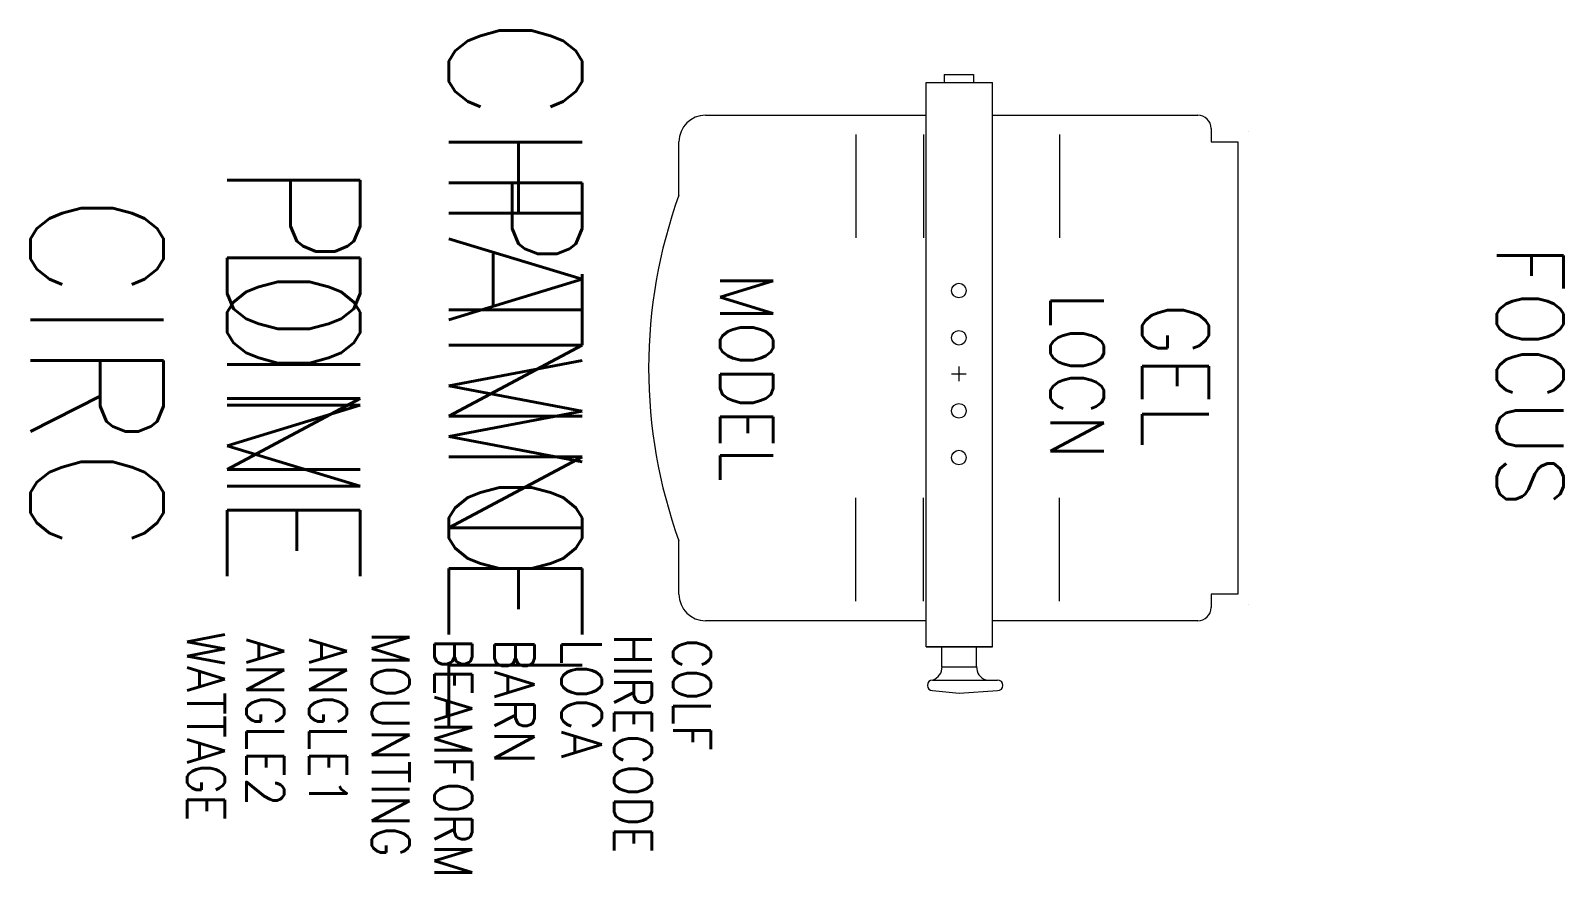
# Model space of a CAD drawing. Extents: x 3565 to 4717, y 1581 to 2214.
import ezdxf
from ezdxf.enums import TextEntityAlignment as Align

# ---------------------------------------------------------------- set-up
doc = ezdxf.new("R2010")
doc.units = 0
doc.header["$MEASUREMENT"] = 0
doc.layers.get('0').update_dxf_attribs({"linetype": 'CONTINUOUS'})
for name, color, linetype in [('CHANNEL', 3, 'CONTINUOUS'), ('CIRC', 6, 'CONTINUOUS'), ('DIMMER', 4, 'CONTINUOUS'), ('FOCUS', 2, 'CONTINUOUS'), ('GEL', 1, 'CONTINUOUS'), ('LANTERNS', 4, 'CONTINUOUS'), ('LOCATION', 7, 'CONTINUOUS'), ('MODEL', 6, 'CONTINUOUS'), ('PATCH', 5, 'CONTINUOUS'), ('PATCH2', 5, 'CONTINUOUS')]:
    doc.layers.add(name, color=color, linetype=linetype)
doc.styles.get("Standard").update_dxf_attribs({"font": 'txt.shx'})

msp = doc.modelspace()

# ---------------------------------------------------------------- linework, layer by layer
for p, q in [((4252, 2180.6), (4252, 2174.6)), ((4252, 2180.6), (4274, 2180.6)), ((4274, 2180.6), (4274, 2174.6)), ((4238.3, 1750.5), (4238.3, 2174.6)), ((4238.3, 2174.6), (4288.3, 2174.6)), ((4288.3, 1750.5), (4288.3, 2174.6)), ((4072.6, 2150), (4238.3, 2150)), ((4288.3, 2150), (4442.6, 2150)), ((4185.5, 2135.4), (4185.5, 2071.7)), ((4236.5, 2135.4), (4236.5, 2071.7)), ((4338.6, 2135.4), (4338.6, 2071.7)), ((4452.6, 2140), (4452.6, 2130)), ((4052.6, 2090), (4052.6, 2130)), ((4452.6, 2130), (4472.6, 2130)), ((4472.6, 2130), (4472.6, 2002.5)), ((4472.6, 2130), (4472.6, 1790)), ((4185.5, 2071.7), (4185.5, 2057.8)), ((4236.5, 2071.7), (4236.5, 2057.8)), ((4338.6, 2071.7), (4338.6, 2057.8)), ((4263, 1961), (4263, 1950)), ((4257.5, 1955.7), (4268.5, 1955.7)), ((4185.5, 1848.4), (4185.5, 1862.3)), ((4236.4, 1848.4), (4236.4, 1862.3)), ((4338.6, 1848.4), (4338.6, 1862.3)), ((4185.5, 1784.7), (4185.5, 1848.4)), ((4236.4, 1784.7), (4236.4, 1848.4)), ((4338.6, 1784.7), (4338.6, 1848.4)), ((4052.6, 1790), (4052.6, 1830)), ((4452.6, 1790), (4452.6, 1780)), ((4472.6, 1790), (4452.6, 1790)), ((4238.3, 1770), (4072.6, 1770)), ((4442.6, 1770), (4288.3, 1770)), ((4238.3, 1750.5), (4288.3, 1750.5)), ((4288.3, 1750.5), (4238.3, 1750.5)), ((4250.3, 1735.5), (4250.3, 1750.5)), ((4276.3, 1735.5), (4276.3, 1750.5)), ((4250.3, 1735.5), (4276.3, 1735.5)), ((4243.3, 1725.5), (4292.1, 1725.5)), ((4243.3, 1717.5), (4263.3, 1715.5)), ((4263.3, 1715.5), (4292.1, 1717.5))]:
    msp.add_line(p, q)
for centre in [(4263, 2018.2), (4263, 1982.7), (4263, 1927.8), (4263, 1892.7)]:
    msp.add_circle(centre, 5.5)
for centre, radius, start, end in [((4072.6, 2130), 20, 90, 180), ((4442.6, 2140), 10, 0, 90), ((4480.4, 2137.8), 0.01, 135, 180), ((4411.9, 1960), 382.1, 160.1113, 199.8887), ((4072.6, 1790), 20, 180, 270), ((4442.6, 1780), 10, 270, 0), ((4480.4, 1782.3), 0.01, 180, 225), ((4240.2, 1735.2), 10.2, 288.0473, 1.9687), ((4286.3, 1735.1), 9.99, 177.3184, 252.6657), ((4243.3, 1721.5), 4, 90, 270), ((4292.1, 1721.5), 4, 270, 90)]:
    msp.add_arc(centre, radius, start, end)
msp.add_point((4263, 1955.7))
at = {"layer": 'LANTERNS', "color": 0}
msp.add_point((4263, 1955.7), dxfattribs=at)

# ---------------------------------------------------------------- texts
at = {"layer": 'CHANNEL', "width": 0.89}
msp.add_attdef('CHANNEL', text='', height=100, rotation=270, dxfattribs=at).set_placement((3879.7, 1956.1), align=Align.CENTER)
at = {"layer": 'CIRC', "width": 0.89}
msp.add_attdef('CIRC', text='', height=100, rotation=270, dxfattribs=at).set_placement((3565.2, 1956.1), align=Align.CENTER)
at = {"layer": 'DIMMER', "width": 0.89}
msp.add_attdef('DIM', text='', height=100, rotation=270, dxfattribs=at).set_placement((3713, 1956.9), align=Align.CENTER)
at = {"layer": 'FOCUS', "color": 30, "width": 0.89}
msp.add_attdef('FOCUS', text='', height=50, rotation=270, dxfattribs=at).set_placement((4667.4, 1953.9), align=Align.CENTER)
at = {"layer": 'GEL', "width": 0.89}
msp.add_attdef('GEL', text='', height=50, rotation=270, dxfattribs=at).set_placement((4400.8, 1954.8), align=Align.CENTER)
at = {"layer": 'LANTERNS', "color": 0, "width": 0.89, "flags": 1}
for tag, p, s, height in [('WATTAGE', (3682.8, 1761.8, 0), '2000', 28.3), ('ANGLE2', (3727.4, 1756.9), '57', 28.3), ('ANGLE1', (3774.5, 1756.9), '7', 28.3), ('MOUNTING', (3821.7, 1762.1), 'STANDARD HOOK CLAMP', 28.305), ('BEAMFORM', (3868.9, 1756.9), 'C', 28.3), ('BARN', (3913.8, 1756.9), '1', 30.3), ('LOCA', (3964.3, 1756.8), '', 30.3), ('HIRECODE', (4003.9, 1760.3), '', 28.3), ('COLF', (4048.2, 1756.6), 'N', 28.3)]:
    msp.add_attdef(tag, p, s, height=height, rotation=270, dxfattribs=at)
at = {"layer": 'LOCATION', "width": 0.89}
msp.add_attdef('LOCN', text='', height=40, rotation=270, dxfattribs=at).set_placement((4332, 1954), align=Align.CENTER)
at = {"layer": 'MODEL', "width": 0.89}
msp.add_attdef('MODEL', text='P 252', height=40, rotation=270, dxfattribs=at).set_placement((4083.5, 1953), align=Align.CENTER)
at = {"layer": 'PATCH', "width": 0.89}
msp.add_attdef('PONE', text='', height=100, rotation=270, dxfattribs=at).set_placement((3713, 1956.1), align=Align.CENTER)
at = {"layer": 'PATCH2', "width": 0.89}
msp.add_attdef('PTWO', text='', height=100, rotation=270, dxfattribs=at).set_placement((3879.7, 1956.1), align=Align.CENTER)

doc.saveas('drawing.dxf')
